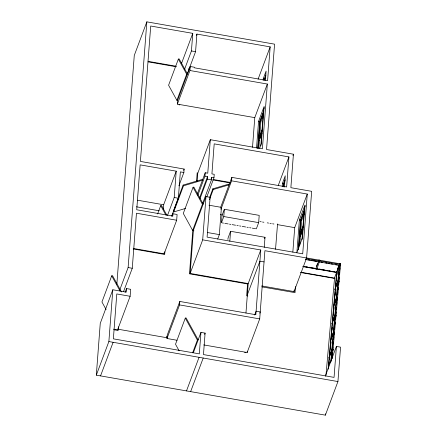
<?xml version="1.0" encoding="UTF-8"?>
<svg xmlns="http://www.w3.org/2000/svg" width="437" height="437" viewBox="0 0 437 437"><rect width="100%" height="100%" fill="white"/><g stroke="black" fill="none" stroke-linecap="round" stroke-linejoin="round"><path stroke-width="0.66" d="M325.275 376.219L336.414 346.426L340.554 347.153L337.932 381.556L325.374 415.15L96.315 375.154L100.259 323.358L112.817 289.764L126.255 292.107L126.522 288.578L130.663 289.305L130.133 296.281L117.575 329.875L113.571 329.176M96.315 375.154L108.873 341.559L112.817 289.764M116.859 284.126L134.274 55.444L146.837 21.85L274.573 44.153L266.548 149.514L293.418 154.206L290.867 187.692L311.668 191.324L306.594 257.988L294.03 291.583L261.758 285.945M118.411 326.832L118.132 330.476L114.101 329.771M119.831 289.731L128.123 267.548L146.837 21.85M123.496 291.719L132.269 268.269L136.459 213.218L176.674 220.237L177.111 214.485L172.97 213.764L172.025 216.299M163.296 209.487L163.657 204.762L176.215 171.167L140.14 164.864L136.721 209.771L172.795 216.069L172.97 213.764M133.285 248.451L164.115 253.831L164.214 252.553M164.88 251.745L164.673 254.438L133.17 248.937M177.378 104.121L189.942 70.526L267.34 84.041L254.776 117.635L177.378 104.121L177.69 100.1L190.248 66.506L194.389 67.227L194.345 67.801L267.602 80.594L270.17 46.879L196.912 34.086L196.437 35.353M167.573 215.25L174.21 197.502L176.215 171.167M166.683 337.053L166.737 336.359M177.012 340.254L166.994 338.5L167.256 335.053L179.815 301.459L255.831 314.733L260.763 249.986L202.692 239.847L190.133 273.442L248.2 283.58L260.763 249.986M171.714 215.971L178.351 198.223L180.355 171.888L183.868 172.5L184.13 169.053L140.403 161.417L150.716 26.023L192.772 33.365L191.433 50.949L184.561 69.33M189.942 70.526L190.248 66.506M187.276 73.858L195.574 51.675L196.912 34.086M166.994 338.5L179.552 304.911L179.815 301.459M196.535 181.393L197.196 172.686M190.133 273.442L193.427 230.195L205.985 196.601L210.126 197.322L207.094 237.122L302.715 253.815L307.266 194.05L231.588 180.831L220.92 209.356M197.147 181.328L197.759 173.292L210.317 139.698L262.408 148.793L267.34 84.041M197.852 195.202L204.964 176.182L205.226 172.735L207.766 173.183L210.317 139.698M202.692 239.847L205.985 196.601M199.971 198.753L207.318 179.104L207.504 176.63L204.964 176.182M202.451 203.91L211.459 179.826L211.65 177.351L213.972 177.761L214.234 174.308L211.912 173.904L214.196 143.866L288.923 156.916L286.634 186.954L231.85 177.384L220.712 207.176M336.414 346.426L334.054 377.382L203.467 354.582L205.1 333.109L200.96 332.382L199.321 353.861L113.369 338.85L116.788 293.948L130.133 296.281M217.681 239.061L219.347 234.603L221.422 207.378L209.001 205.21M221.51 222.1L222.012 215.501L224.339 209.279L259.212 215.37L258.66 222.63L256.333 228.851M221.461 222.761L223.788 216.539L224.339 209.279M231.588 180.831L231.85 177.384M227.912 239.465L228.016 238.121L230.572 231.282L265.013 237.291L264.248 247.342M229.807 241.328L230.572 231.282M252.515 147.313L254.776 117.635M256.535 148.083L258.573 121.317L264.156 106.382L261.299 143.86L259.671 148.214M257.732 148.29L259.769 121.524L263.724 110.949M257.912 148.34L260.004 120.902M263.161 80.501L263.314 78.513L266.106 71.045L265.396 80.326M245.96 313.029L248.2 283.58M258.802 148.263L259.414 140.244L261.971 133.4M259.638 137.333L260.807 121.961L263.364 115.117M264.412 80.047L264.511 78.72L265.909 74.989M264.593 80.086L264.746 78.097M260.829 145.734L263.582 109.6L264.276 107.731M203.729 344.919L247.151 352.501L247.244 351.228M247.151 352.501L259.709 318.906L264.904 250.707L306.594 257.988M275.539 249.259L277.544 223.924M282.22 186.55L282.471 183.234L285.263 175.767L284.405 187.036M283.466 186.768L283.717 183.453L285.115 179.716M283.646 186.807L283.952 182.83M292.845 252.094L294.702 227.644L307.266 194.05M299.367 219.964L296.876 252.662L302.459 237.733L304.944 205.035L299.367 219.964L301.137 220.275M294.03 291.583L294.134 290.223M295.483 286.596L295.024 292.648L261.878 286.858M298.329 249.538L300.563 220.172L304.283 210.219M298.509 249.582L300.793 219.549M299.695 245.632L300.388 236.504L302.945 229.665M300.607 233.642L301.596 220.609L304.387 213.147M301.983 239.613L304.371 208.247L305.305 205.756M318.781 260.894L318.852 259.988L319.939 260.179L316.847 269.17L315.76 268.979L318.781 260.894L319.873 261.086M325.374 415.15L325.472 413.801M336.086 289.895L334.993 289.704L335.064 288.797L338.085 280.707L339.178 280.898L338.407 283.673M336.572 271.694L336.501 272.606L339.598 263.609L340.685 263.801L340.15 265.953M331.983 350.01L332.049 349.103L333.141 349.294L333.07 350.201L331.983 350.01L328.957 358.1L332.049 349.103M333.562 332.005L330.465 340.997L333.562 332.005L334.649 332.196L334.114 334.343M335.07 314.908L331.978 323.899L335.07 314.908L336.157 315.093L335.392 317.868M336.577 297.805L333.486 306.801L336.577 297.805L337.67 297.996L337.135 300.148M334.993 289.704L338.085 280.707M325.964 375.367L334.573 277.768L336.2 273.415M328.094 369.325L336.67 272.169M328.498 368.02L330.896 340.844M331.077 338.806L333.955 306.195M334.076 304.835L336.954 272.224L339.385 265.718M329.116 363.988L329.296 361.951M329.536 359.236L329.656 357.876M329.957 354.478L330.137 352.441M330.438 349.043L330.618 347.005M330.858 344.29L331.038 342.247M331.339 338.85L331.459 337.495M331.694 334.775L331.874 332.737M332.115 330.022L332.355 327.302M333.016 319.829L333.196 317.792M333.436 315.072L333.677 312.357M333.857 310.319L334.097 307.599M334.332 304.884L334.513 302.841M334.753 300.126L334.933 298.089M335.174 295.368L335.414 292.653M336.075 285.181L336.255 283.138M336.495 280.423L336.736 277.703M336.971 274.988L337.151 272.95M330.722 362.229L339.298 265.073M331.093 361.235L339.669 264.079L340.543 264.238L332.207 358.679M332.317 354.238L332.497 352.2M332.792 348.802L332.912 347.442M333.213 344.045L333.393 342.007M333.633 339.292L333.813 337.249M334.534 329.099L334.715 327.062M334.955 324.341L335.135 322.304M335.37 319.589L335.55 317.546M335.851 314.154L336.031 312.111M336.272 309.396L336.452 307.358M336.692 304.638L336.872 302.601M337.173 299.203L337.353 297.165M337.593 294.451L337.774 292.408M338.009 289.693L338.189 287.655M338.429 284.935L338.67 282.22M338.91 279.5L339.09 277.462M339.331 274.747L339.511 272.704M339.751 269.99L339.931 267.952M176.903 100.33L186.675 74.203L187.457 73.973L179.143 58.869L178.356 59.099L168.589 85.231L176.903 100.33L177.69 100.1M181.393 63.791L192.772 33.365M121.486 291.96L112.489 275.621L111.703 275.856L101.936 301.983L106.115 309.571M125.102 292.386L126.522 288.578M157.61 213.955L160.707 205.669L161.488 205.439L166.961 215.381M100.548 375.891L113.107 342.297M183.655 170.321L184.13 169.053M178.891 185.812L183.868 172.5M173.729 211.923L183.496 185.796L202.435 180.202L202.047 179.498L183.108 185.091L173.342 211.218L173.729 211.923L185.479 208.454M164.115 253.831L176.674 220.237M192.641 230.425L202.413 204.298L203.194 204.068L193.842 187.08L193.056 187.309L183.289 213.436L192.641 230.425L193.427 230.195M197.191 194.225L205.226 172.735M199.447 198.18L207.504 176.63M211.175 178.618L211.65 177.351M206.865 196.776L213.972 177.761M209.76 197.098L212.857 188.817L228.671 184.146L229.059 184.851L213.245 189.521L209.432 199.714M258.081 79.206L270.17 46.879M264.445 79.627L265.838 75.896M220.947 208.651L221.422 207.378M192.619 352.828L197.387 340.079L198.169 339.849L186.075 317.885L185.288 318.114L175.521 344.241L179.115 350.774M259.704 122.431L263.653 111.856M258.611 139.185L262.331 129.232M262.495 129.516L258.54 140.091L259.704 140.299M259.715 138.715L261.342 134.361M193.378 352.67L200.96 332.382M204.625 334.376L205.1 333.109M186.501 390.902L199.059 357.308M190.641 391.623L203.205 358.029M278.26 185.435L288.923 156.916M292.948 155.474L293.418 154.206M283.651 184.359L285.044 180.628M264.549 238.536L265.013 237.291M247.347 294.778L259.911 261.184L264.052 261.905M254.678 315.006L256.098 311.204L260.239 311.931L259.769 313.198M300.492 221.078L304.447 210.503M299.585 235.445L303.54 224.869M303.005 227.022L299.514 236.357L300.678 236.559M300.454 235.598L302.317 230.621M316.525 266.209L317.453 263.719M337.501 269.208L338.435 266.717M336.124 275.081L336.823 273.212M340.221 265.046L340.685 263.801M340.172 265.232L340.543 264.238M332.677 350.54L333.141 349.294M191.433 50.949L195.574 51.675M263.314 78.513L265.09 78.824M148.17 61.366L176.204 66.26M148.094 61.857L176.226 66.768M188.243 68.866L189.576 69.101M179.012 104.754L179.842 104.902M258.573 121.317L260.348 121.628M282.471 183.234L283.684 183.447M212.977 179.443L230.326 182.469M212.939 179.94L230.392 182.988M207.318 179.104L211.459 179.826M174.21 197.502L178.351 198.223M137.6 200.212L163.657 204.762M220.368 214.66L222.373 215.015M259.878 221.559L261.217 221.794M262.561 222.029L263.899 222.264M267.247 222.848L268.586 223.083M269.924 223.312L271.262 223.547M272.606 223.782L273.944 224.017M277.293 224.602L294.702 227.644M223.788 216.539L258.66 222.63M136.388 206.794L159.194 210.776M222.133 222.875L223.471 223.11M224.815 223.345L228.169 223.93M229.507 224.165L230.851 224.4M232.189 224.634L235.543 225.219M236.887 225.454L238.225 225.689M239.569 225.924L240.907 226.153M242.251 226.388L245.605 226.978M246.943 227.207L248.287 227.442M249.631 227.677L250.969 227.912M252.313 228.147L255.667 228.731M207.58 232.55L219.347 234.603M193.913 230.812L192.788 230.616L189.494 273.835L247.566 283.974L246.665 295.773L247.795 295.969M306.67 257.95L340.133 263.795L340.079 264.522L305.949 258.562M339.527 264.516L340.614 264.707M305.594 259.305L306.932 259.534M308.271 259.769L309.609 260.004M310.947 260.239L312.286 260.474M313.624 260.703L316.972 261.288M320.987 261.992L322.326 262.222M325.674 262.806L327.013 263.041M328.351 263.276L329.689 263.511M331.028 263.74L332.366 263.975M335.709 264.56L337.047 264.795M305.578 259.556L339.036 265.401M303.628 266.291L304.966 266.526M306.304 266.761L307.643 266.996M308.981 267.231L310.325 267.46M311.663 267.695L315.006 268.28M316.344 268.515L317.683 268.75M319.021 268.979L320.359 269.214M321.698 269.449L325.046 270.033M326.384 270.268L327.723 270.503M329.061 270.732L330.399 270.967M331.738 271.202L335.081 271.787M302.945 266.395L337.074 272.355M302.928 266.63L337.058 272.59M300.831 272.229L334.961 278.189M300.601 272.502L334.518 278.424M338.019 281.614L339.107 281.805M336.506 298.711L337.599 298.903M128.123 267.548L132.269 268.269M334.999 315.814L336.091 316.006M179.552 304.911L259.709 318.906M333.491 332.912L334.578 333.103M118.225 329.247L166.994 337.757M244.638 352.408L245.468 352.555M108.873 341.559L337.932 381.556M178.356 59.099L186.675 74.203M212.857 188.817L213.245 189.521M193.056 187.309L202.413 204.298M183.108 185.091L183.496 185.796M160.707 205.669L165.858 215.026M185.288 318.114L197.387 340.079M111.703 275.856L120.06 291.026"/></g></svg>
